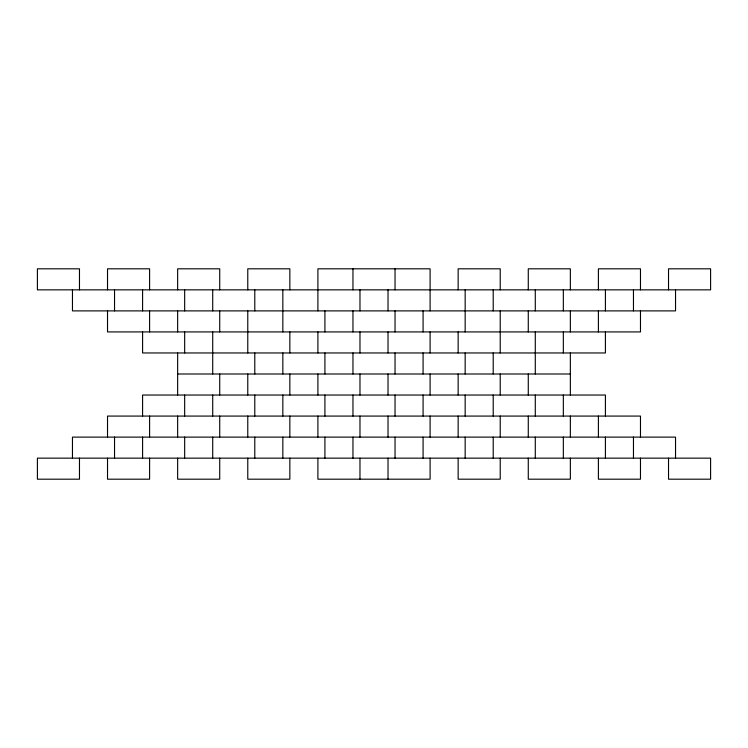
<?xml version="1.0" encoding="UTF-8"?>
<svg xmlns="http://www.w3.org/2000/svg" width="748" height="748" viewBox="0 0 748 748"><rect width="100%" height="100%" fill="white"/><g stroke="black" fill="none" stroke-linecap="round" stroke-linejoin="round"><path stroke-width="1.12" d="M177.65 374L570.35 374M675.538 289.85L675.538 310.888L72.463 310.888L72.463 289.85M675.538 458.15L675.538 437.113L72.463 437.113L72.463 458.15M668.525 289.85L668.525 268.812L710.6 268.812L710.6 289.85L37.4 289.85L37.4 268.812L79.475 268.812L79.475 289.85M668.525 458.15L668.525 479.188L710.6 479.188L710.6 458.15L37.4 458.15L37.4 479.188L79.475 479.188L79.475 458.15M640.475 289.85L640.475 268.812L598.4 268.812L598.4 289.85M640.475 310.888L640.475 331.925L107.525 331.925L107.525 310.888M640.475 437.113L640.475 416.075L107.525 416.075L107.525 437.113M640.475 458.15L640.475 479.188L598.4 479.188L598.4 458.15M633.463 289.85L633.463 310.888M633.463 437.113L633.463 458.15M605.413 289.85L605.413 310.888M605.413 331.925L605.413 352.963L142.588 352.963L142.588 331.925M605.413 416.075L605.413 395.038L142.588 395.038L142.588 416.075M605.413 437.113L605.413 458.15M598.4 310.888L598.4 331.925M598.4 416.075L598.4 437.113M570.35 289.85L570.35 268.812L528.275 268.812L528.275 289.85M570.35 310.888L570.35 331.925M570.35 352.963L570.35 395.038M570.35 416.075L570.35 437.113M570.35 458.15L570.35 479.188L528.275 479.188L528.275 458.15M563.337 289.85L563.337 310.888M563.337 331.925L563.337 352.963M563.337 395.038L563.337 416.075M563.337 437.113L563.337 458.15M535.288 289.85L535.288 310.888M535.288 331.925L535.288 374M535.288 395.038L535.288 416.075M535.288 437.113L535.288 458.15M528.275 310.888L528.275 331.925M528.275 374L528.275 395.038M528.275 416.075L528.275 437.113M500.225 289.85L500.225 268.812L458.15 268.812L458.15 289.85M500.225 310.888L500.225 352.963M500.225 374L500.225 395.038M500.225 416.075L500.225 437.113M500.225 458.15L500.225 479.188L458.15 479.188L458.15 458.15M493.213 289.85L493.213 310.888M493.213 352.963L493.213 374M493.213 395.038L493.213 416.075M493.213 437.113L493.213 458.15M465.163 289.85L465.163 331.925M465.163 352.963L465.163 374M465.163 395.038L465.163 416.075M465.163 437.113L465.163 458.15M458.15 331.925L458.15 352.963M458.15 374L458.15 395.038M458.15 416.075L458.15 437.113M430.1 310.888L430.1 268.812L317.9 268.812L317.9 310.888M430.1 331.925L430.1 352.963M430.1 374L430.1 395.038M430.1 416.075L430.1 437.113M430.1 458.15L430.1 479.188L317.9 479.188L317.9 458.15M423.088 310.888L423.088 331.925M423.088 352.963L423.088 374M423.088 395.038L423.088 416.075M423.088 437.113L423.088 458.15M395.038 268.812L395.038 289.85M395.038 310.888L395.038 331.925M395.038 352.963L395.038 374M395.038 395.038L395.038 416.075M395.038 437.113L395.038 458.15M388.025 289.85L388.025 310.888M388.025 331.925L388.025 352.963M388.025 374L388.025 395.038M388.025 416.075L388.025 437.113M388.025 458.15L388.025 479.188M359.975 289.85L359.975 310.888M359.975 331.925L359.975 352.963M359.975 374L359.975 395.038M359.975 416.075L359.975 437.113M359.975 458.15L359.975 479.188M352.963 268.812L352.963 289.85M352.963 310.888L352.963 331.925M352.963 352.963L352.963 374M352.963 395.038L352.963 416.075M352.963 437.113L352.963 458.15M324.913 310.888L324.913 331.925M324.913 352.963L324.913 374M324.913 395.038L324.913 416.075M324.913 437.113L324.913 458.15M317.9 331.925L317.9 352.963M317.9 374L317.9 395.038M317.9 416.075L317.9 437.113M289.85 289.85L289.85 268.812L247.775 268.812L247.775 289.85M289.85 331.925L289.85 352.963M289.85 374L289.85 395.038M289.85 416.075L289.85 437.113M289.85 458.15L289.85 479.188L247.775 479.188L247.775 458.15M282.838 289.85L282.838 331.925M282.838 352.963L282.838 374M282.838 395.038L282.838 416.075M282.838 437.113L282.838 458.15M254.788 289.85L254.788 310.888M254.788 352.963L254.788 374M254.788 395.038L254.788 416.075M254.788 437.113L254.788 458.15M247.775 310.888L247.775 352.963M247.775 374L247.775 395.038M247.775 416.075L247.775 437.113M219.725 289.85L219.725 268.812L177.65 268.812L177.65 289.85M219.725 310.888L219.725 331.925M219.725 374L219.725 395.038M219.725 416.075L219.725 437.113M219.725 458.15L219.725 479.188L177.65 479.188L177.65 458.15M212.713 289.85L212.713 310.888M212.713 331.925L212.713 374M212.713 395.038L212.713 416.075M212.713 437.113L212.713 458.15M184.663 289.85L184.663 310.888M184.663 331.925L184.663 352.963M184.663 395.038L184.663 416.075M184.663 437.113L184.663 458.15M177.65 310.888L177.65 331.925M177.65 352.963L177.65 395.038M177.65 416.075L177.65 437.113M149.6 289.85L149.6 268.812L107.525 268.812L107.525 289.85M149.6 310.888L149.6 331.925M149.6 416.075L149.6 437.113M149.6 458.15L149.6 479.188L107.525 479.188L107.525 458.15M142.588 289.85L142.588 310.888M142.588 437.113L142.588 458.15M114.538 289.85L114.538 310.888M114.538 437.113L114.538 458.15"/></g></svg>
